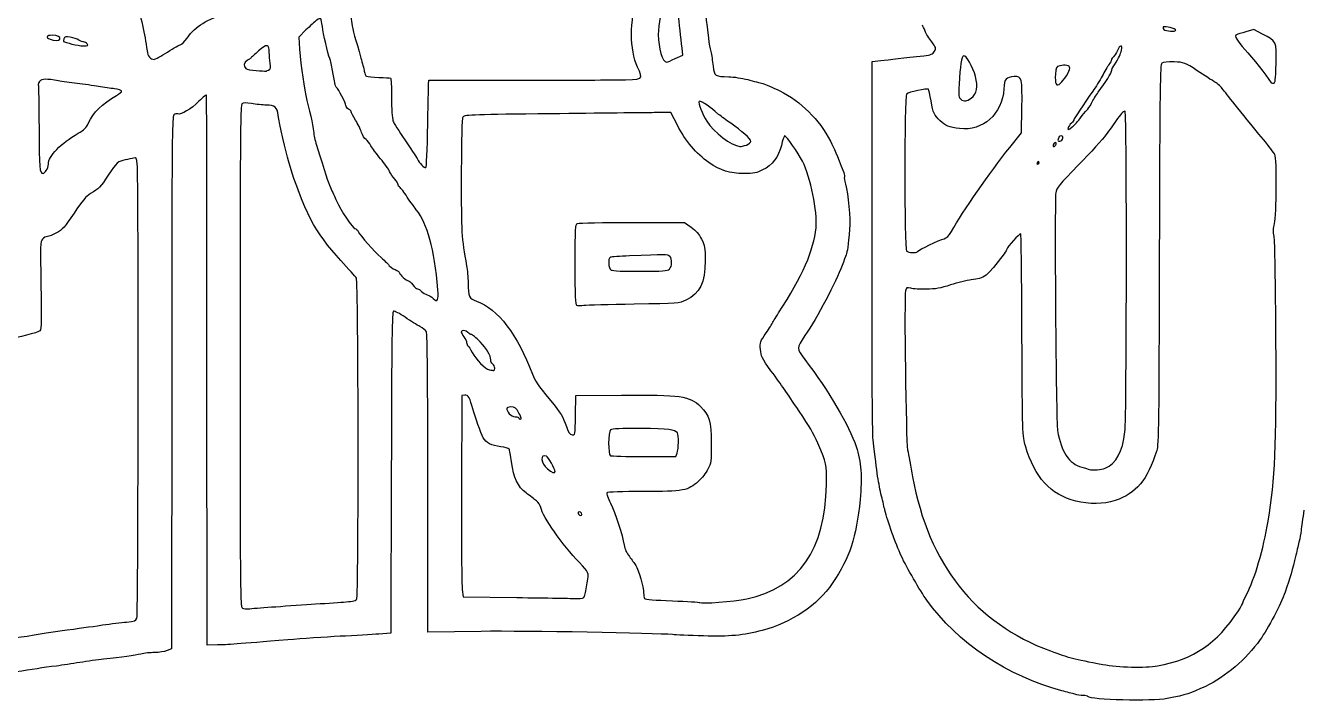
# Model space of a CAD drawing. Extents: x 28 to 619, y 185 to 708.
# Drawn here: x 448.53 to 467.09, y 453.31 to 463.12 of the extents above; entities that cross this region are included whole.
import ezdxf

# ---------------------------------------------------------------- set-up
doc = ezdxf.new("R2010")
doc.units = 0
doc.layers.add('Layer_1', color=7, linetype='CONTINUOUS')

msp = doc.modelspace()

# ---------------------------------------------------------------- linework, layer by layer
at = {"layer": 'Layer_1', "color": 7}
for p, q in [((452.600138, 463.055376), (452.49623, 462.953076)), ((465.237838, 463.055051), (465.237875, 463.055123)), ((466.371291, 463.062787), (466.257424, 463.028699)), ((466.497197, 462.996219), (466.371291, 463.062787)), ((449.024604, 462.922332), (449.024604, 462.922097)), ((449.422508, 462.851752), (449.422544, 462.851752)), ((452.49623, 462.953076), (452.508882, 462.775804)), ((450.589525, 462.734884), (450.589489, 462.734884)), ((457.96663, 462.639958), (458.07475, 462.691126)), ((458.07475, 462.691126), (458.064448, 462.790914)), ((457.966612, 462.639958), (457.96663, 462.639958)), ((460.824762, 459.930035), (460.827654, 462.598388)), ((460.827654, 462.598388), (460.954246, 462.611943)), ((466.694314, 462.567752), (466.694314, 462.567752)), ((452.05464, 462.473332), (452.054676, 462.473422)), ((463.565105, 462.282052), (463.565105, 462.282052)), ((462.264519, 462.063933), (462.264519, 462.063987)), ((462.996399, 461.564415), (463.002183, 461.925647)), ((457.903045, 461.858411), (457.660453, 461.855157)), ((457.996923, 461.672065), (457.903045, 461.858411)), ((463.854744, 461.780276), (463.854744, 461.780131)), ((454.370329, 461.694387), (454.370383, 461.694459)), ((462.826537, 461.351085), (462.996399, 461.564415)), ((458.998976, 461.385191), (458.998976, 461.385137)), ((463.499857, 461.397012), (463.499947, 461.397066)), ((463.598054, 461.483732), (463.598126, 461.483714)), ((448.827468, 461.01541), (448.827396, 461.015501)), ((463.25121, 461.128013), (463.25121, 461.128013)), ((457.340521, 460.261209), (458.100723, 460.261209)), ((458.100723, 460.261209), (458.197529, 460.192599)), ((461.486153, 459.839917), (461.486894, 459.839881)), ((457.880344, 459.584474), (457.880434, 459.584474)), ((454.517362, 459.285128), (454.517344, 459.285128)), ((456.536525, 459.055965), (456.536525, 459.056055)), ((451.166997, 454.125933), (451.162297, 458.108982)), ((455.343572, 458.145691), (455.343553, 458.145655)), ((450.650074, 457.937205), (450.648266, 454.074476)), ((454.866376, 457.748835), (454.860773, 456.395189)), ((454.908724, 457.7548), (454.866376, 457.748835)), ((456.516517, 457.460135), (456.521939, 457.748709)), ((456.521939, 457.748709), (457.184161, 457.754673)), ((455.729149, 457.422667), (455.729221, 457.422523)), ((457.973932, 456.862263), (457.99291, 456.912221)), ((457.99291, 456.912221), (457.99291, 456.912528)), ((457.51087, 456.864071), (457.973932, 456.862263)), ((453.840211, 456.631474), (453.835331, 454.301163)), ((456.219937, 456.644668), (456.220009, 456.644668)), ((464.214205, 456.695294), (464.214241, 456.695294)), ((454.370889, 454.3164), (454.370889, 456.476867)), ((456.609545, 456.023908), (456.609545, 456.023908)), ((454.870714, 454.934412), (454.886257, 454.827286)), ((454.886257, 454.827286), (455.665076, 454.817164)), ((456.648007, 454.841818), (456.648133, 454.841818)), ((459.005284, 454.797301), (459.00523, 454.797246)), ((452.100639, 454.680071), (452.100621, 454.679963)), ((455.145098, 454.325798), (454.370889, 454.3164)), ((451.313055, 454.128464), (451.166997, 454.125933)), ((453.835331, 454.301163), (453.660047, 454.287607)), ((450.648266, 454.074476), (450.581717, 454.046678)), ((464.973756, 453.826209), (464.973756, 453.826209))]:
    msp.add_line(p, q, dxfattribs=at)
for points in [[(457.961841, 463.607869), (457.899665, 463.769887), (457.719718, 463.309102), (457.719718, 462.987905)], [(458.064448, 462.790914), (458.031535, 463.110629), (457.972595, 463.579836), (457.961841, 463.607869)], [(450.115077, 463.552924), (450.209352, 463.221894), (450.25714, 463.006016), (450.291843, 462.754368)], [(457.416993, 462.516999), (457.303161, 462.765646), (457.302457, 463.193174), (457.415185, 463.530927)], [(450.872929, 462.938526), (451.004564, 463.117841), (451.14341, 463.202501), (451.481506, 463.309627)], [(452.838465, 463.104936), (452.822018, 463.234564), (452.81815, 463.238884), (452.757872, 463.195976)], [(453.286995, 463.337605), (453.237092, 463.218171), (453.241647, 463.190084), (453.398947, 462.647116)], [(458.404081, 463.309301), (458.43797, 462.987092), (458.458159, 462.838937), (458.481005, 462.744463)], [(452.757872, 463.195976), (452.728285, 463.174901), (452.657289, 463.111623), (452.600138, 463.055376)], [(452.945465, 462.642091), (452.919076, 462.709309), (452.851696, 463.000756), (452.838465, 463.104936)], [(461.596984, 463.036615), (461.582705, 463.074119), (461.564649, 463.113557), (461.556913, 463.124275)], [(461.691367, 462.883021), (461.653755, 462.930014), (461.611281, 462.999129), (461.596984, 463.036615)], [(465.056753, 463.099984), (465.048258, 463.095465), (465.051511, 463.079379), (465.063982, 463.064269)], [(465.237875, 463.055123), (465.237875, 463.074969), (465.082274, 463.113521), (465.056753, 463.099984)], [(465.063982, 463.064269), (465.089214, 463.03385), (465.237838, 463.026024), (465.237838, 463.055051)], [(448.911279, 462.978055), (448.830107, 462.978055), (448.814509, 462.947672), (448.882053, 462.920525)], [(448.882053, 462.920525), (448.943559, 462.895817), (449.008807, 462.896522), (449.024604, 462.922332)], [(449.024604, 462.922097), (449.044052, 462.953564), (448.995143, 462.977711), (448.911279, 462.978055)], [(449.084104, 462.928911), (449.076875, 462.910186), (449.073441, 462.892726), (449.076333, 462.890124)], [(449.076333, 462.890124), (449.097859, 462.870911), (449.292392, 462.826213), (449.361598, 462.824568)], [(449.177078, 462.950184), (449.111595, 462.960667), (449.094804, 462.956872), (449.084104, 462.928911)], [(449.300128, 462.909192), (449.276396, 462.924736), (449.221035, 462.943172), (449.177078, 462.950184)], [(449.37078, 462.880978), (449.355597, 462.880978), (449.323859, 462.89363), (449.300128, 462.909192)], [(449.361598, 462.824568), (449.435196, 462.822761), (449.443474, 462.826557), (449.422508, 462.851752)], [(449.422544, 462.851752), (449.409169, 462.867838), (449.385908, 462.880978), (449.37078, 462.880978)], [(450.78028, 462.842028), (450.792209, 462.842028), (450.833979, 462.885442), (450.872929, 462.938526)], [(452.067889, 462.726986), (452.069696, 462.850686), (452.031126, 462.856921), (451.912414, 462.752199)], [(457.719718, 462.987905), (457.719718, 462.789703), (457.780357, 462.588808), (457.840183, 462.588808)], [(461.731293, 462.746687), (461.758242, 462.794854), (461.756091, 462.802174), (461.691367, 462.883021)], [(466.118523, 462.986839), (466.08261, 462.975633), (466.129006, 462.894931), (466.240741, 462.773852)], [(466.257424, 463.028699), (466.194779, 463.009956), (466.132278, 462.991122), (466.118523, 462.986839)], [(466.694314, 462.567752), (466.70064, 462.893739), (466.703713, 462.887033), (466.497197, 462.996219)], [(450.291843, 462.754368), (450.302687, 462.676034), (450.341113, 462.627776), (450.392733, 462.627776)], [(450.392733, 462.627776), (450.408096, 462.627776), (450.496587, 462.67598), (450.589525, 462.734884)], [(450.589489, 462.734884), (450.682427, 462.793806), (450.768279, 462.842028), (450.78028, 462.842028)], [(451.912414, 462.752199), (451.855227, 462.701754), (451.804059, 462.654436), (451.798709, 462.647043)], [(452.08036, 462.574005), (452.072949, 462.617799), (452.067346, 462.686644), (452.067889, 462.726986)], [(452.508882, 462.775804), (452.527552, 462.513854), (452.572593, 462.197754), (452.614634, 462.033694)], [(458.481005, 462.744463), (458.492572, 462.696259), (458.508315, 462.600213), (458.51578, 462.531043)], [(460.954246, 462.611943), (461.073554, 462.624776), (461.290264, 462.648887), (461.576867, 462.681457)], [(461.576867, 462.681457), (461.684987, 462.693747), (461.706857, 462.702983), (461.731293, 462.746687)], [(462.154755, 462.681113), (462.126486, 462.671715), (462.104038, 462.529904), (462.089488, 462.268605)], [(462.328177, 462.379093), (462.290709, 462.517451), (462.190053, 462.692753), (462.154755, 462.681113)], [(464.333314, 462.667702), (464.316685, 462.653785), (464.302967, 462.633994), (464.302967, 462.623565)], [(464.390754, 462.75773), (464.375933, 462.722069), (464.349996, 462.681565), (464.333314, 462.667702)], [(464.346056, 462.549858), (464.416509, 462.661756), (464.434963, 462.700019), (464.448754, 462.762791)], [(464.448754, 462.762791), (464.466828, 462.844775), (464.425619, 462.841143), (464.390754, 462.75773)], [(466.240741, 462.773852), (466.352603, 462.652719), (466.568174, 462.380087), (466.599768, 462.319828)], [(451.745137, 462.610533), (451.696789, 462.585049), (451.687408, 462.527211), (451.726412, 462.494858)], [(451.726412, 462.494858), (451.740149, 462.483472), (451.808144, 462.470874), (451.87735, 462.467006)], [(451.798709, 462.647043), (451.793287, 462.639633), (451.769248, 462.623222), (451.745137, 462.610533)], [(452.054676, 462.473422), (452.087987, 462.491316), (452.091819, 462.506227), (452.08036, 462.574005)], [(452.988355, 462.466807), (452.976426, 462.533628), (452.957086, 462.612504), (452.945465, 462.642091)], [(453.398947, 462.647116), (453.419118, 462.577476), (453.441078, 462.491262), (453.447748, 462.455511)], [(457.111123, 462.331431), (457.518751, 462.338119), (457.503225, 462.32872), (457.416993, 462.516999)], [(457.840183, 462.588808), (457.850304, 462.588808), (457.907148, 462.611835), (457.966612, 462.639958)], [(458.51578, 462.531043), (458.531504, 462.386106), (458.540993, 462.379689), (458.746027, 462.376346)], [(463.553103, 462.534206), (463.498664, 462.519204), (463.494272, 462.510944), (463.488705, 462.414536)], [(463.699179, 462.500371), (463.699179, 462.5382), (463.627497, 462.554792), (463.553103, 462.534206)], [(463.565105, 462.282052), (463.607886, 462.317731), (463.699179, 462.46641), (463.699179, 462.500371)], [(464.266602, 462.552913), (464.246594, 462.524482), (464.201878, 462.448624), (464.16723, 462.384353)], [(464.302967, 462.623565), (464.302967, 462.613082), (464.286519, 462.581344), (464.266602, 462.552913)], [(464.303039, 462.456884), (464.303039, 462.47044), (464.322433, 462.512372), (464.346056, 462.549858)], [(465.036239, 462.571746), (465.008386, 462.548647), (465.004699, 462.276901), (464.998572, 459.796864)], [(465.215752, 462.591772), (465.114301, 462.595568), (465.057295, 462.589242), (465.036239, 462.571746)], [(465.549456, 462.463915), (465.367449, 462.584163), (465.36199, 462.586242), (465.215752, 462.591772)], [(466.656123, 462.281113), (466.684717, 462.286716), (466.689597, 462.323135), (466.694314, 462.567752)], [(448.728982, 462.306688), (448.714703, 462.28724), (448.707004, 462.265099), (448.711811, 462.257453)], [(449.00324, 462.317532), (448.838656, 462.349343), (448.757792, 462.346162), (448.728982, 462.306688)], [(449.276468, 462.277751), (449.180061, 462.289137), (449.057102, 462.307121), (449.00324, 462.317532)], [(451.87735, 462.467006), (451.946574, 462.46303), (452.005984, 462.45833), (452.009364, 462.456161)], [(452.009364, 462.456161), (452.012618, 462.453993), (452.033114, 462.461764), (452.05464, 462.473332)], [(453.020635, 462.286914), (453.014852, 462.319032), (453.00032, 462.400005), (452.988355, 462.466807)], [(453.447748, 462.455511), (453.454435, 462.419778), (453.469527, 462.386883), (453.481366, 462.382455)], [(453.481366, 462.382455), (453.493114, 462.377936), (453.573002, 462.370887), (453.65871, 462.366549)], [(453.65871, 462.366549), (453.7444, 462.362212), (453.821089, 462.357874), (453.829132, 462.356789)], [(453.829132, 462.356789), (453.837085, 462.354982), (453.843772, 462.22848), (453.843772, 462.073837)], [(454.370383, 461.694459), (454.376166, 462.041737), (454.382673, 462.325864), (454.385023, 462.325864)], [(454.385023, 462.325864), (454.387373, 462.325864), (454.921665, 462.325846), (455.572446, 462.325828)], [(455.572446, 462.325828), (456.223226, 462.325828), (456.915614, 462.328359), (457.111123, 462.331431)], [(458.746027, 462.376346), (458.8116, 462.374538), (458.934306, 462.356301), (459.018695, 462.334178)], [(459.018695, 462.334178), (459.103065, 462.312056), (459.201082, 462.286571), (459.236489, 462.277552)], [(462.264519, 462.063987), (462.34645, 462.128421), (462.367651, 462.23336), (462.328177, 462.379093)], [(462.89137, 462.378117), (462.764236, 462.367815), (462.751367, 462.35256), (462.740432, 462.199833)], [(463.002183, 461.925647), (463.00887, 462.354855), (463.000375, 462.387028), (462.89137, 462.378117)], [(463.488705, 462.414536), (463.480029, 462.263996), (463.500634, 462.228263), (463.565105, 462.282052)], [(464.16723, 462.384353), (464.132581, 462.320081), (464.072268, 462.222697), (464.033173, 462.16795)], [(464.110856, 462.15058), (464.222645, 462.304501), (464.302967, 462.432502), (464.303039, 462.456884)], [(465.807177, 462.298301), (465.767197, 462.322159), (465.651214, 462.396679), (465.549456, 462.463915)], [(465.923701, 462.193019), (465.89959, 462.227071), (465.847157, 462.274461), (465.807177, 462.298301)], [(466.599768, 462.319828), (466.613323, 462.294054), (466.637362, 462.277516), (466.656123, 462.281113)], [(448.711811, 462.257453), (448.716511, 462.249862), (448.72121, 461.968609), (448.722295, 461.632501)], [(449.588104, 462.235023), (449.513114, 462.247133), (449.372876, 462.266292), (449.276468, 462.277751)], [(449.820286, 462.201333), (449.767563, 462.20784), (449.663094, 462.222986), (449.588104, 462.235023)], [(449.922369, 462.170046), (449.918935, 462.18071), (449.87299, 462.194844), (449.820286, 462.201333)], [(449.848464, 462.10478), (449.892547, 462.129958), (449.925803, 462.159328), (449.922369, 462.170046)], [(451.157417, 462.110889), (451.157417, 462.121192), (451.106846, 462.080525), (451.045249, 462.020356)], [(451.162297, 458.108982), (451.159767, 460.299653), (451.157598, 462.100515), (451.157417, 462.110889)], [(453.044367, 462.218738), (453.037137, 462.224161), (453.026473, 462.25476), (453.020635, 462.286914)], [(453.181605, 461.958976), (453.181605, 461.989268), (453.070593, 462.199399), (453.044367, 462.218738)], [(459.236489, 462.277552), (459.271897, 462.268515), (459.382764, 462.22051), (459.482877, 462.170824)], [(459.482877, 462.170824), (459.79576, 462.015548), (460.053155, 461.760701), (460.221553, 461.439504)], [(461.327949, 462.124535), (461.293355, 462.081754), (461.292415, 459.880999), (461.326141, 459.846423)], [(461.646128, 462.194338), (461.626951, 462.213533), (461.350957, 462.152966), (461.327949, 462.124535)], [(461.6828, 462.027423), (461.667437, 462.114342), (461.651008, 462.189458), (461.646128, 462.194338)], [(462.089488, 462.268605), (462.079909, 462.09746), (462.082801, 462.07203), (462.113581, 462.049473)], [(462.740432, 462.199833), (462.714242, 461.833811), (462.436911, 461.585255), (462.09755, 461.623662)], [(464.033173, 462.16795), (463.894923, 461.974266), (463.757613, 461.767371), (463.757613, 461.752749)], [(464.014502, 461.993461), (464.036372, 462.037038), (464.079732, 462.107726), (464.110856, 462.15058)], [(466.510083, 461.465947), (466.161124, 461.891595), (465.964567, 462.135308), (465.923701, 462.193019)], [(449.441179, 461.705231), (449.507114, 461.85429), (449.642508, 461.987099), (449.848464, 462.10478)], [(451.045249, 462.020356), (450.929321, 461.907084), (450.782829, 461.819117), (450.738493, 461.836125)], [(451.670762, 461.9839), (451.646813, 461.964036), (451.642927, 461.452716), (451.642927, 458.321953)], [(451.810674, 461.98625), (451.726647, 462.001793), (451.691619, 462.001251), (451.670762, 461.9839)], [(452.024908, 461.965536), (451.968715, 461.965536), (451.872325, 461.974935), (451.810674, 461.98625)], [(452.196921, 461.815557), (452.179208, 461.939799), (452.149638, 461.965536), (452.024908, 461.965536)], [(452.614634, 462.033694), (452.668766, 461.822371), (452.714169, 461.60848), (452.714169, 461.56474)], [(453.220554, 461.907102), (453.199137, 461.918489), (453.181605, 461.941913), (453.181605, 461.958976)], [(453.843772, 462.073837), (453.843772, 461.919212), (453.85299, 461.768021), (453.864413, 461.737855)], [(458.312083, 462.019072), (458.294009, 462.000998), (458.36054, 461.83045), (458.424523, 461.730409)], [(458.365691, 462.003167), (458.340676, 462.016361), (458.316547, 462.023482), (458.312083, 462.019072)], [(458.59621, 461.829907), (458.450586, 461.949252), (458.409593, 461.98005), (458.365691, 462.003167)], [(461.813278, 461.737873), (461.725239, 461.822136), (461.714846, 461.845198), (461.6828, 462.027423)], [(462.113581, 462.049473), (462.162707, 462.013578), (462.205688, 462.017699), (462.264519, 462.063933)], [(463.942422, 461.887456), (463.960135, 461.902277), (463.992614, 461.949902), (464.014502, 461.993461)], [(450.682174, 461.822931), (450.654159, 461.802055), (450.651158, 461.44048), (450.650074, 457.937205)], [(450.738493, 461.836125), (450.724576, 461.841547), (450.699163, 461.836125), (450.682174, 461.822931)], [(452.344804, 461.157239), (452.314602, 461.255599), (452.211109, 461.716365), (452.196921, 461.815557)], [(453.259523, 461.868333), (453.259523, 461.878093), (453.241991, 461.895625), (453.220554, 461.907102)], [(453.320433, 461.747272), (453.286923, 461.803989), (453.259523, 461.858447), (453.259523, 461.868333)], [(453.408346, 461.567903), (453.393525, 461.609836), (453.353924, 461.690573), (453.320433, 461.747272)], [(453.864413, 461.737855), (453.8758, 461.707708), (453.952452, 461.583953), (454.034835, 461.462856)], [(454.882353, 461.796506), (454.865725, 461.775052), (454.858875, 461.542491), (454.857465, 460.939029)], [(456.161575, 461.83889), (455.074067, 461.827684), (454.902235, 461.822081), (454.882353, 461.796506)], [(457.660453, 461.855157), (457.527029, 461.85335), (456.852535, 461.84612), (456.161575, 461.83889)], [(458.771494, 461.700821), (458.71259, 461.741091), (458.633696, 461.799181), (458.59621, 461.829907)], [(462.09755, 461.623662), (461.94625, 461.640833), (461.891937, 461.662594), (461.813278, 461.737873)], [(463.757613, 461.752749), (463.757613, 461.744615), (463.740985, 461.722836), (463.720597, 461.704418)], [(463.731731, 461.648189), (463.76891, 461.67653), (463.824253, 461.735976), (463.854744, 461.780276)], [(463.854744, 461.780131), (463.885217, 461.824431), (463.924673, 461.872725), (463.942422, 461.887456)], [(464.392922, 461.768021), (464.34405, 461.6999), (464.267993, 461.594057), (464.223856, 461.532839)], [(464.501657, 461.871966), (464.488101, 461.885522), (464.453417, 461.852374), (464.392922, 461.768021)], [(464.499307, 457.222898), (464.525804, 457.441103), (464.528082, 461.845596), (464.501657, 461.871966)], [(448.722295, 461.632501), (448.724102, 461.049227), (448.73097, 460.972105), (448.781162, 460.972105)], [(448.857707, 461.106306), (448.857707, 461.224023), (449.042353, 461.415465), (449.290964, 461.555505)], [(449.290964, 461.555505), (449.380287, 461.605841), (449.410561, 461.636007), (449.441179, 461.705231)], [(452.714169, 461.56474), (452.714169, 461.537918), (452.732062, 461.457163), (452.753986, 461.385299)], [(453.474154, 461.464465), (453.452808, 461.479466), (453.423203, 461.525953), (453.408346, 461.567903)], [(454.340434, 461.058246), (454.352724, 461.061138), (454.363786, 461.298326), (454.370329, 461.694387)], [(458.453116, 461.131411), (458.276477, 461.251785), (458.108151, 461.451252), (457.996923, 461.672065)], [(458.424523, 461.730409), (458.528377, 461.568066), (458.783152, 461.374419), (458.906454, 461.364116)], [(459.063646, 461.438691), (459.063646, 461.472797), (458.931089, 461.591725), (458.771494, 461.700821)], [(463.673857, 461.63373), (463.665362, 461.601467), (463.673857, 461.603365), (463.731731, 461.648189)], [(463.720597, 461.704418), (463.700246, 461.686), (463.679207, 461.654172), (463.673857, 461.63373)], [(452.753986, 461.385299), (452.88103, 460.9682), (452.918245, 460.855453), (452.957755, 460.767703)], [(453.544571, 461.375178), (453.52722, 461.409338), (453.495482, 461.449517), (453.474154, 461.464465)], [(453.683761, 461.186447), (453.624604, 461.256087), (453.561977, 461.341), (453.544571, 461.375178)], [(454.034835, 461.462856), (454.117217, 461.341759), (454.197774, 461.218583), (454.213842, 461.18914)], [(458.906454, 461.364116), (458.921817, 461.362309), (458.963406, 461.37225), (458.998976, 461.385191)], [(458.998976, 461.385137), (459.034546, 461.39797), (459.063646, 461.422099), (459.063646, 461.438691)], [(459.507531, 461.379154), (459.466466, 461.208931), (459.378932, 461.094304), (459.235333, 461.022749)], [(459.554054, 461.517422), (459.546824, 461.517422), (459.525858, 461.455138), (459.507531, 461.379154)], [(459.81519, 461.148599), (459.751442, 461.274956), (459.579574, 461.517693), (459.554054, 461.517422)], [(460.221553, 461.439504), (460.279354, 461.329251), (460.310153, 461.256286), (460.412995, 460.98604)], [(463.457798, 461.389294), (463.450568, 461.370334), (463.454906, 461.361442), (463.469004, 461.366177)], [(463.499947, 461.397066), (463.511695, 461.43213), (463.471372, 461.424756), (463.457798, 461.389294)], [(463.469004, 461.366177), (463.481656, 461.370334), (463.495627, 461.384287), (463.499857, 461.397012)], [(463.530709, 461.468531), (463.521311, 461.44386), (463.527275, 461.437498), (463.554839, 461.442812)], [(463.543361, 461.509451), (463.543361, 461.504933), (463.537758, 461.486551), (463.530709, 461.468531)], [(463.574015, 461.517585), (463.557206, 461.517585), (463.543361, 461.51397), (463.543361, 461.509451)], [(463.554839, 461.442812), (463.575027, 461.446607), (463.594475, 461.465115), (463.598054, 461.483732)], [(463.598126, 461.483714), (463.602103, 461.5043), (463.592523, 461.517585), (463.574015, 461.517585)], [(464.223856, 461.532839), (464.179737, 461.471604), (464.000133, 461.275173), (463.824723, 461.096311)], [(466.677379, 461.248116), (466.66563, 461.269914), (466.590423, 461.367948), (466.510083, 461.465947)], [(450.096496, 461.196026), (450.073994, 461.188977), (450.018795, 461.176542), (449.973826, 461.168535)], [(450.149888, 461.105203), (450.138501, 461.199478), (450.133621, 461.207774), (450.096496, 461.196026)], [(453.81639, 461.001421), (453.802653, 461.033557), (453.7429, 461.116825), (453.683761, 461.186447)], [(454.213842, 461.18914), (454.252593, 461.118144), (454.316214, 461.052354), (454.340434, 461.058246)], [(461.978007, 460.130026), (462.149025, 460.430004), (462.532632, 460.982027), (462.826537, 461.351085)], [(466.671956, 460.244563), (466.704002, 460.366184), (466.708502, 461.190044), (466.677379, 461.248116)], [(448.781162, 460.972105), (448.790019, 460.972105), (448.810786, 460.991589), (448.827468, 461.01541)], [(448.827396, 461.015501), (448.844024, 461.039305), (448.857707, 461.08017), (448.857707, 461.106306)], [(449.973826, 461.168535), (449.868598, 461.14981), (449.853109, 461.135785), (449.727999, 460.945879)], [(450.144465, 454.51912), (450.164871, 454.572783), (450.170022, 460.936806), (450.149888, 461.105203)], [(453.106416, 459.70886), (452.727435, 460.12455), (452.569738, 460.424437), (452.344804, 461.157239)], [(453.891361, 460.890282), (453.863943, 460.919274), (453.830216, 460.969285), (453.81639, 461.001421)], [(458.96196, 460.972195), (458.754161, 460.972195), (458.629521, 461.011199), (458.453116, 461.131411)], [(459.235333, 461.022749), (459.149191, 460.979822), (459.108018, 460.972195), (458.96196, 460.972195)], [(460.011169, 460.183399), (460.033364, 460.415039), (459.931046, 460.919002), (459.81519, 461.148599)], [(463.222092, 461.128013), (463.215405, 461.117349), (463.2192, 461.108547), (463.230587, 461.108547)], [(463.242715, 461.147497), (463.238015, 461.147497), (463.228617, 461.138821), (463.222092, 461.128013)], [(463.230587, 461.108547), (463.241974, 461.108547), (463.25121, 461.117403), (463.25121, 461.128013)], [(463.25121, 461.128013), (463.25121, 461.138677), (463.247414, 461.147497), (463.242715, 461.147497)], [(463.824723, 461.096311), (463.539927, 460.805894), (463.504592, 460.762588), (463.494398, 460.691502)], [(449.727999, 460.945879), (449.614673, 460.773884), (449.594792, 460.75337), (449.470134, 460.680043)], [(453.94121, 460.807503), (453.94121, 460.82395), (453.91878, 460.861291), (453.891361, 460.890282)], [(454.857465, 460.939029), (454.855477, 460.103276), (454.859273, 460.04721), (454.934805, 459.629858)], [(460.412995, 460.98604), (460.424382, 460.956235), (460.42872, 460.926991), (460.422755, 460.921063)], [(460.422755, 460.921063), (460.416791, 460.915098), (460.422755, 460.869371), (460.437576, 460.819413)], [(460.437576, 460.819413), (460.47855, 460.674657), (460.512584, 460.312305), (460.499173, 460.163771)], [(449.470134, 460.680043), (449.407236, 460.643045), (449.349904, 460.57505), (449.231355, 460.396784)], [(452.957755, 460.767703), (452.981884, 460.714131), (453.021069, 460.626489), (453.044855, 460.572935)], [(453.957115, 460.777445), (453.94844, 460.777445), (453.94121, 460.791001), (453.94121, 460.807503)], [(454.054066, 460.655697), (454.009477, 460.722662), (453.965863, 460.777445), (453.957115, 460.777445)], [(454.203286, 460.446325), (454.165782, 460.494529), (454.098637, 460.58875), (454.054066, 460.655697)], [(463.494398, 460.691502), (463.474499, 460.552674), (463.497652, 457.368559), (463.519359, 457.242364)], [(453.044855, 460.572935), (453.104428, 460.438734), (453.28141, 460.173657), (453.31145, 460.173657)], [(454.517344, 459.285128), (454.461658, 459.893579), (454.370166, 460.231784), (454.203286, 460.446325)], [(449.231355, 460.396784), (449.098835, 460.197515), (449.060771, 460.154264), (448.978515, 460.109494)], [(456.546249, 460.247292), (456.56501, 460.255064), (456.922428, 460.261209), (457.340521, 460.261209)], [(448.978515, 460.109494), (448.92525, 460.080503), (448.864503, 460.056789), (448.8435, 460.056789)], [(453.31145, 460.173657), (453.325005, 460.173657), (453.346369, 460.154426), (453.358931, 460.130912)], [(453.358931, 460.130912), (453.396597, 460.060567), (453.585762, 459.845664), (453.693973, 459.750323)], [(456.512179, 459.650011), (456.512179, 460.187213), (456.51489, 460.234405), (456.546249, 460.247292)], [(458.197529, 460.192599), (458.264078, 460.145444), (458.311053, 460.09113), (458.34787, 460.018689)], [(459.467803, 458.949833), (459.815588, 459.486801), (459.980226, 459.860557), (460.011169, 460.183399)], [(460.499173, 460.163771), (460.477195, 459.920546), (460.465465, 459.833392), (460.449306, 459.793701)], [(461.872507, 460.024961), (461.908656, 460.033636), (461.942003, 460.066875), (461.978007, 460.130026)], [(462.98579, 460.094546), (462.972776, 460.107018), (462.783774, 459.902652), (462.783774, 459.875993)], [(463.003502, 458.624027), (463.000068, 459.426794), (462.991935, 460.088528), (462.98579, 460.094546)], [(466.666353, 460.059519), (466.652255, 460.125255), (466.653882, 460.175754), (466.671956, 460.244563)], [(448.772143, 460.020117), (448.741833, 459.986589), (448.739881, 459.928824), (448.749749, 459.352021)], [(448.8435, 460.056789), (448.822516, 460.056789), (448.790398, 460.040342), (448.772143, 460.020117)], [(458.34787, 460.018689), (458.396508, 459.923094), (458.401442, 459.893977), (458.401442, 459.703004)], [(460.839945, 457.105886), (460.829462, 457.196293), (460.822955, 458.381561), (460.824762, 459.930035)], [(461.486894, 459.839881), (461.500811, 459.862473), (461.80603, 460.008965), (461.872507, 460.024961)], [(466.692796, 458.557062), (466.688639, 459.387446), (466.677794, 460.00638), (466.666353, 460.059519)], [(453.332398, 459.45461), (453.319023, 459.472721), (453.21741, 459.587149), (453.106416, 459.70886)], [(453.693973, 459.750323), (453.749623, 459.701287), (453.802617, 459.648565), (453.811744, 459.633166)], [(457.023336, 459.755582), (456.98482, 459.740942), (456.99252, 459.595137), (457.033096, 459.57099)], [(457.300884, 459.776006), (457.161622, 459.769861), (457.036729, 459.760643), (457.023336, 459.755582)], [(457.887122, 459.76968), (457.858402, 459.798382), (457.816108, 459.798834), (457.300884, 459.776006)], [(457.880434, 459.584474), (457.921499, 459.621074), (457.925529, 459.731363), (457.887122, 459.76968)], [(458.401442, 459.703004), (458.401442, 459.391983), (458.320759, 459.228194), (458.120424, 459.132528)], [(460.449306, 459.793701), (460.440631, 459.772265), (460.414224, 459.702155), (460.39071, 459.637883)], [(461.326141, 459.846423), (461.352982, 459.819583), (461.470627, 459.814757), (461.486153, 459.839917)], [(462.744336, 459.806678), (462.486489, 459.468148), (462.460299, 459.447453), (462.265333, 459.427933)], [(462.783774, 459.875993), (462.783774, 459.866414), (462.766061, 459.835145), (462.744336, 459.806678)], [(464.998572, 459.796864), (464.992427, 457.352238), (464.98827, 457.036806), (464.960869, 456.950213)], [(453.811744, 459.633166), (453.820782, 459.617803), (453.858123, 459.592715), (453.894524, 459.577515)], [(453.894524, 459.577515), (453.930926, 459.562333), (453.960694, 459.540788), (453.960694, 459.529709)], [(453.960694, 459.529709), (453.960694, 459.504929), (454.060048, 459.415498), (454.088515, 459.414666)], [(454.934805, 459.629858), (454.945469, 459.57184), (454.954885, 459.462274), (454.955952, 459.386398)], [(456.536525, 459.056055), (456.517818, 459.064189), (456.512179, 459.202023), (456.512179, 459.650011)], [(457.033096, 459.57099), (457.053972, 459.558519), (457.218303, 459.551344), (457.456738, 459.552392)], [(457.456738, 459.552392), (457.780466, 459.554199), (457.85204, 459.55926), (457.880344, 459.584474)], [(460.39071, 459.637883), (460.303682, 459.399918), (460.025899, 458.876398), (459.850128, 458.619129)], [(448.749749, 459.352021), (448.758244, 458.861541), (448.755172, 458.713675), (448.736194, 458.689546)], [(453.336736, 454.787414), (453.368998, 454.82631), (453.364751, 459.410545), (453.332398, 459.45461)], [(454.088515, 459.414666), (454.099902, 459.414666), (454.12864, 459.387754), (454.152389, 459.355618)], [(454.152389, 459.355618), (454.176157, 459.323482), (454.207118, 459.297184), (454.221198, 459.297184)], [(454.955952, 459.386398), (454.958844, 459.180948), (454.969507, 459.157831), (455.078676, 459.118755)], [(461.965734, 459.355274), (461.820164, 459.307125), (461.745409, 459.293714), (461.615148, 459.292412)], [(462.265333, 459.427933), (462.202326, 459.421607), (462.06751, 459.388929), (461.965734, 459.355274)], [(454.221198, 459.297184), (454.235296, 459.297184), (454.261974, 459.280375), (454.280482, 459.259987)], [(454.280482, 459.259987), (454.299008, 459.239527), (454.335644, 459.217386), (454.361906, 459.210789)], [(454.361906, 459.210789), (454.388186, 459.204101), (454.427298, 459.181183), (454.448825, 459.159639)], [(454.448825, 459.159639), (454.512482, 459.096), (454.531496, 459.13081), (454.517362, 459.285128)], [(461.311917, 459.269621), (461.28927, 459.179358), (461.316255, 457.098963), (461.341884, 456.959936)], [(461.387178, 459.305787), (461.330624, 459.319343), (461.323575, 459.316089), (461.311917, 459.269621)], [(461.615148, 459.292412), (461.52409, 459.290605), (461.421501, 459.297473), (461.387178, 459.305787)], [(453.872655, 458.972336), (453.849248, 458.963299), (453.844441, 458.616201), (453.840211, 456.631474)], [(454.04192, 458.8852), (453.963929, 458.938916), (453.887765, 458.978137), (453.872655, 458.972336)], [(455.078676, 459.118755), (455.388974, 459.007743), (455.676246, 458.633227), (455.89066, 458.060109)], [(456.638771, 459.054158), (456.595917, 459.049278), (456.5499, 459.050181), (456.536525, 459.055965)], [(457.36915, 459.074184), (457.010305, 459.068039), (456.681625, 459.059002), (456.638771, 459.054158)], [(458.120424, 459.132528), (458.023709, 459.086366), (458.007948, 459.085137), (457.36915, 459.074184)], [(454.257166, 458.750041), (454.21677, 458.770663), (454.119892, 458.831483), (454.04192, 458.8852)], [(459.285742, 458.658459), (459.334994, 458.730286), (459.3753, 458.793094), (459.3753, 458.798028)], [(459.3753, 458.798028), (459.3753, 458.802908), (459.416924, 458.871283), (459.467803, 458.949833)], [(448.736194, 458.689546), (448.716059, 458.663971), (448.379119, 458.576528), (448.300677, 458.576528)], [(454.350754, 458.67496), (454.339729, 458.695637), (454.29758, 458.729418), (454.257166, 458.750041)], [(454.370889, 456.476867), (454.370889, 457.926541), (454.364201, 458.649729), (454.350754, 458.67496)], [(454.954018, 458.664188), (454.926003, 458.697933), (454.856634, 458.70359), (454.856634, 458.672141)], [(454.856634, 458.672141), (454.856634, 458.660393), (454.874166, 458.628582), (454.895584, 458.601344)], [(454.895584, 458.601344), (454.917002, 458.574106), (454.934534, 458.536006), (454.934534, 458.516648)], [(455.002131, 458.634962), (454.988937, 458.634962), (454.967356, 458.648156), (454.954018, 458.664188)], [(455.129283, 458.529644), (455.072476, 458.587571), (455.015253, 458.634962), (455.002131, 458.634962)], [(459.20401, 458.418614), (459.1966, 458.522034), (459.200937, 458.534795), (459.285742, 458.658459)], [(459.850128, 458.619129), (459.727241, 458.439254), (459.727187, 458.430543), (459.847597, 458.27223)], [(463.053423, 457.01837), (463.010352, 457.162964), (463.009846, 457.179321), (463.003502, 458.624027)], [(454.934534, 458.516648), (454.934534, 458.497291), (454.94339, 458.475981), (454.954289, 458.469258)], [(454.954289, 458.469258), (454.965133, 458.46257), (454.992552, 458.420385), (455.015163, 458.375597)], [(455.285119, 458.265055), (455.285119, 458.333647), (455.230409, 458.426548), (455.129283, 458.529644)], [(459.356846, 458.110049), (459.224307, 458.292202), (459.211149, 458.318772), (459.20401, 458.418614)], [(466.579344, 455.927663), (466.684265, 456.565701), (466.700893, 456.950791), (466.692796, 458.557062)], [(451.642927, 458.321953), (451.642927, 454.913952), (451.645096, 454.681951), (451.676112, 454.664546)], [(455.015163, 458.375597), (455.067144, 458.272592), (455.204292, 458.135063), (455.266684, 458.123351)], [(455.314346, 458.206476), (455.298259, 458.219851), (455.285119, 458.246167), (455.285119, 458.265055)], [(459.847597, 458.27223), (460.201003, 457.807558), (460.492341, 457.314264), (460.593936, 457.00852)], [(455.266684, 458.123351), (455.292891, 458.118471), (455.320906, 458.11323), (455.328931, 458.111784)], [(455.343553, 458.145655), (455.343553, 458.165773), (455.330359, 458.193138), (455.314346, 458.206476)], [(455.328931, 458.111784), (455.336884, 458.109976), (455.343572, 458.12552), (455.343572, 458.145691)], [(455.89066, 458.060109), (455.92961, 457.95602), (455.954932, 457.919076), (456.152538, 457.677912)], [(459.766896, 457.521425), (459.571586, 457.812312), (459.528551, 457.874071), (459.356846, 458.110049)], [(455.027128, 457.553995), (454.987347, 457.705493), (454.954451, 457.761306), (454.908724, 457.7548)], [(456.152538, 457.677912), (456.305554, 457.491151), (456.336244, 457.441248), (456.384448, 457.300744)], [(457.184161, 457.754673), (458.046446, 457.762445), (458.175388, 457.743828), (458.330772, 457.589782)], [(455.177451, 457.136305), (455.141755, 457.205312), (455.056426, 457.442423), (455.027128, 457.553995)], [(455.572409, 457.582914), (455.509493, 457.582914), (455.503004, 457.548663), (455.5541, 457.485548)], [(455.5541, 457.485548), (455.574795, 457.460009), (455.611034, 457.442007), (455.64176, 457.442007)], [(455.693904, 457.495561), (455.658587, 457.56878), (455.639447, 457.582534), (455.572409, 457.582914)], [(455.729221, 457.422523), (455.725245, 457.430476), (455.709412, 457.463425), (455.693904, 457.495561)], [(458.330772, 457.589782), (458.464973, 457.456701), (458.487602, 457.380289), (458.488415, 457.05732)], [(460.035497, 457.055766), (459.96846, 457.209307), (459.919623, 457.294002), (459.766896, 457.521425)], [(455.64176, 457.442007), (455.670571, 457.442007), (455.694139, 457.434235), (455.694139, 457.425017)], [(455.694139, 457.425017), (455.694139, 457.415619), (455.703719, 457.408027), (455.715232, 457.408027)], [(455.715232, 457.408027), (455.726799, 457.408027), (455.733125, 457.414534), (455.729149, 457.422667)], [(456.384448, 457.300744), (456.415572, 457.210012), (456.434207, 457.182503), (456.467825, 457.177731)], [(456.467825, 457.177731), (456.510679, 457.171586), (456.511167, 457.174478), (456.516517, 457.460135)], [(455.430075, 457.006261), (455.291879, 457.022528), (455.21613, 457.061496), (455.177451, 457.136305)], [(457.026337, 457.250534), (456.989809, 457.220187), (456.987188, 456.890062), (457.023445, 456.875458)], [(457.468613, 457.270361), (457.177925, 457.27235), (457.045477, 457.266385), (457.026337, 457.250534)], [(457.996525, 457.207065), (457.965311, 457.256155), (457.869572, 457.26765), (457.468613, 457.270361)], [(457.99291, 456.912528), (458.015268, 456.971305), (458.017798, 457.173718), (457.996525, 457.207065)], [(460.963265, 456.287846), (460.916923, 456.480174), (460.8993, 456.59697), (460.839945, 457.105886)], [(463.519359, 457.242364), (463.574124, 456.925505), (463.681991, 456.76309), (463.874427, 456.707747)], [(464.214241, 456.695294), (464.372625, 456.761481), (464.463773, 456.93015), (464.499307, 457.222898)], [(455.55222, 456.972715), (455.545172, 456.984102), (455.490208, 456.999194), (455.430075, 457.006261)], [(455.587935, 456.785556), (455.575283, 456.877084), (455.559251, 456.96131), (455.55222, 456.972715)], [(458.488415, 457.05732), (458.488415, 456.794105), (458.485885, 456.76844), (458.440663, 456.680039)], [(460.161294, 456.453551), (460.164366, 456.778399), (460.171415, 456.744257), (460.035497, 457.055766)], [(460.593936, 457.00852), (460.667155, 456.788231), (460.683729, 456.566768), (460.651539, 456.239154)], [(461.341884, 456.959936), (461.354717, 456.890315), (461.386979, 456.715031), (461.413567, 456.570419)], [(463.783532, 456.217791), (463.411492, 456.314452), (463.191149, 456.55605), (463.053423, 457.01837)], [(464.960869, 456.950213), (464.824264, 456.519883), (464.667127, 456.331712), (464.356629, 456.226647)], [(455.799729, 456.335165), (455.677764, 456.427705), (455.620433, 456.549615), (455.587935, 456.785556)], [(456.092839, 456.869836), (455.999756, 456.905551), (456.011252, 456.767464), (456.108202, 456.684413)], [(456.220009, 456.644668), (456.220009, 456.684521), (456.121577, 456.858793), (456.092839, 456.869836)], [(457.023445, 456.875458), (457.03682, 456.870035), (457.256187, 456.864974), (457.51087, 456.864071)], [(456.108202, 456.684413), (456.170269, 456.631275), (456.219937, 456.613598), (456.219937, 456.644668)], [(458.440663, 456.680039), (458.414004, 456.627841), (458.350744, 456.54788), (458.300064, 456.502315)], [(461.413567, 456.570419), (461.647537, 455.297704), (462.320947, 454.447474), (463.416788, 454.041201)], [(463.874427, 456.707747), (463.922649, 456.69383), (463.970835, 456.679912), (463.981571, 456.676695)], [(463.981571, 456.676695), (464.033932, 456.660971), (464.155373, 456.670731), (464.214205, 456.695294)], [(454.860773, 456.395189), (454.8577, 455.650675), (454.86258, 454.993334), (454.870714, 454.934412)], [(457.498146, 456.356149), (457.20388, 456.356149), (456.977175, 456.348377), (456.970849, 456.338255)], [(458.300064, 456.502315), (458.149108, 456.366578), (458.091848, 456.356149), (457.498146, 456.356149)], [(459.00523, 454.797246), (459.75419, 454.950498), (460.152618, 455.521318), (460.161294, 456.453551)], [(455.949637, 456.221134), (455.921603, 456.24257), (455.854132, 456.293901), (455.799729, 456.335165)], [(456.012643, 456.122106), (456.005956, 456.155127), (455.977688, 456.199698), (455.949637, 456.221134)], [(456.970849, 456.338255), (456.964703, 456.328314), (456.989429, 456.260446), (457.02574, 456.187317)], [(457.02574, 456.187317), (457.095995, 456.045742), (457.200843, 455.722322), (457.223544, 455.577149)], [(460.651539, 456.239154), (460.596955, 455.683462), (460.504107, 455.40445), (460.24655, 455.021837)], [(461.012373, 456.083336), (461.003336, 456.12084), (460.981321, 456.212856), (460.963265, 456.287846)], [(464.356629, 456.226647), (464.188395, 456.169731), (463.980884, 456.166532), (463.783532, 456.217791)], [(456.57336, 455.323875), (456.326231, 455.579806), (456.039466, 455.988031), (456.012643, 456.122106)], [(456.557618, 456.057508), (456.5437, 456.043591), (456.568281, 456.005581), (456.591236, 456.005581)], [(456.609545, 456.023908), (456.609545, 456.046881), (456.571571, 456.071462), (456.557618, 456.057508)], [(456.591236, 456.005581), (456.601357, 456.005581), (456.609545, 456.013895), (456.609545, 456.023908)], [(461.249904, 455.421115), (461.168462, 455.596489), (461.049082, 455.929308), (461.012373, 456.083336)], [(467.098653, 456.083427), (467.082386, 455.970951), (467.064492, 455.839479), (467.058944, 455.791275)], [(466.266461, 454.860868), (466.381521, 455.076728), (466.513301, 455.526018), (466.579344, 455.927663)], [(467.031652, 455.635457), (467.022253, 455.597971), (467.00022, 455.505937), (466.982833, 455.430947)], [(467.058944, 455.791275), (467.053341, 455.743071), (467.04105, 455.672961), (467.031652, 455.635457)], [(457.223544, 455.577149), (457.231859, 455.523343), (457.261103, 455.459414), (457.29904, 455.41159)], [(466.982833, 455.430947), (466.931502, 455.209737), (466.903433, 455.113817), (466.826129, 454.895335)], [(456.687246, 455.029536), (456.710272, 455.188264), (456.714249, 455.17798), (456.57336, 455.323875)], [(457.29904, 455.41159), (457.333038, 455.368736), (457.374916, 455.311332), (457.392123, 455.28404)], [(457.392123, 455.28404), (457.431163, 455.222027), (457.50543, 454.961071), (457.505828, 454.884473)], [(461.619179, 454.780076), (461.523783, 454.913681), (461.326593, 455.255989), (461.249904, 455.421115)], [(456.648133, 454.841818), (456.658074, 454.865929), (456.675769, 454.950408), (456.687246, 455.029536)], [(457.505828, 454.884473), (457.505828, 454.853005), (457.512515, 454.817327), (457.520468, 454.805163)], [(460.24655, 455.021837), (460.035605, 454.708484), (459.650787, 454.450167), (459.230398, 454.33977)], [(466.826129, 454.895335), (466.764026, 454.719798), (466.579778, 454.369646), (466.463434, 454.206093)], [(452.100621, 454.679963), (452.250601, 454.690807), (452.509153, 454.708755), (452.675201, 454.71978)], [(452.675201, 454.71978), (452.841249, 454.730806), (453.053332, 454.744904), (453.146522, 454.751103)], [(453.146522, 454.751103), (453.2481, 454.75779), (453.324264, 454.772413), (453.336736, 454.787414)], [(455.665076, 454.817164), (456.093417, 454.811561), (456.4857, 454.805055), (456.536814, 454.802524)], [(456.536814, 454.802524), (456.617046, 454.798729), (456.632246, 454.804332), (456.648007, 454.841818)], [(457.520468, 454.805163), (457.529866, 454.790704), (457.669309, 454.77825), (457.924318, 454.769177)], [(457.924318, 454.769177), (458.13857, 454.761586), (458.318246, 454.750723), (458.323596, 454.745175)], [(458.323596, 454.745175), (458.345484, 454.722419), (458.814745, 454.758369), (459.005284, 454.797301)], [(463.583721, 453.464615), (462.803276, 453.666017), (462.0586, 454.164648), (461.619179, 454.780076)], [(466.146701, 454.624782), (466.182452, 454.679077), (466.211714, 454.731294), (466.211714, 454.740837)], [(466.211714, 454.740837), (466.211714, 454.750416), (466.236349, 454.804386), (466.266461, 454.860868)], [(449.993527, 454.461066), (450.111968, 454.470284), (450.128289, 454.47661), (450.144465, 454.51912)], [(451.676112, 454.664546), (451.694367, 454.654243), (451.735992, 454.649182), (451.768634, 454.653159)], [(451.768634, 454.653159), (451.801258, 454.657135), (451.950659, 454.669245), (452.100639, 454.680071)], [(464.973756, 453.826209), (465.503114, 453.922779), (465.831722, 454.146502), (466.146701, 454.624782)], [(448.769992, 454.294584), (448.834264, 454.306152), (448.948204, 454.323684), (449.023194, 454.333516)], [(449.023194, 454.333516), (449.335318, 454.374418), (449.442824, 454.389185), (449.646466, 454.419152)], [(449.646466, 454.419152), (449.764292, 454.436503), (449.920471, 454.455354), (449.993527, 454.461066)], [(457.925439, 454.278841), (457.673773, 454.302085), (455.800271, 454.333733), (455.145098, 454.325798)], [(459.230398, 454.33977), (458.953519, 454.267039), (458.751829, 454.24826), (458.374584, 454.260044)], [(448.242894, 454.248079), (448.283579, 454.219956), (448.425281, 454.232535), (448.769992, 454.294584)], [(452.335604, 454.203201), (451.601447, 454.141586), (451.456835, 454.131012), (451.313055, 454.128464)], [(453.09521, 454.254152), (452.880958, 454.243127), (452.539138, 454.220281), (452.335604, 454.203201)], [(453.660047, 454.287607), (453.56364, 454.280197), (453.309462, 454.265087), (453.09521, 454.254152)], [(458.374584, 454.260044), (458.170399, 454.26637), (457.968293, 454.274865), (457.925439, 454.278841)], [(466.463434, 454.206093), (466.257785, 453.916977), (465.966338, 453.668493), (465.66777, 453.527676)], [(450.202267, 453.997408), (450.113884, 453.976713), (449.925695, 453.95065), (449.656913, 453.921839)], [(450.402547, 454.018392), (450.340607, 454.018392), (450.250489, 454.008632), (450.202267, 453.997408)], [(450.581717, 454.046678), (450.545099, 454.031315), (450.464488, 454.018645), (450.402547, 454.018392)], [(463.416788, 454.041201), (463.678918, 453.944016), (463.752191, 453.925147), (464.176375, 453.84553)], [(448.975225, 453.823353), (448.780204, 453.797778), (448.614066, 453.773522), (448.390922, 453.738006)], [(449.316069, 453.874358), (449.208961, 453.856826), (449.055565, 453.83389), (448.975225, 453.823353)], [(449.656913, 453.921839), (449.576573, 453.913164), (449.423213, 453.891872), (449.316069, 453.874358)], [(464.176375, 453.84553), (464.401038, 453.803363), (464.796032, 453.793783), (464.973756, 453.826209)], [(463.770139, 453.413737), (463.737244, 453.423677), (463.653361, 453.44665), (463.583721, 453.464615)], [(463.890712, 453.395518), (463.857293, 453.395518), (463.803034, 453.403651), (463.770139, 453.413737)], [(463.961924, 453.378709), (463.956141, 453.387927), (463.924149, 453.395518), (463.890712, 453.395518)], [(465.66777, 453.527676), (465.431883, 453.416412), (465.408242, 453.408875), (465.112674, 453.350856)], [(465.112674, 453.350856), (464.901116, 453.309322), (463.991187, 453.331354), (463.961924, 453.378709)]]:
    msp.add_open_spline(points, degree=3, dxfattribs=at)

doc.saveas('drawing.dxf')
